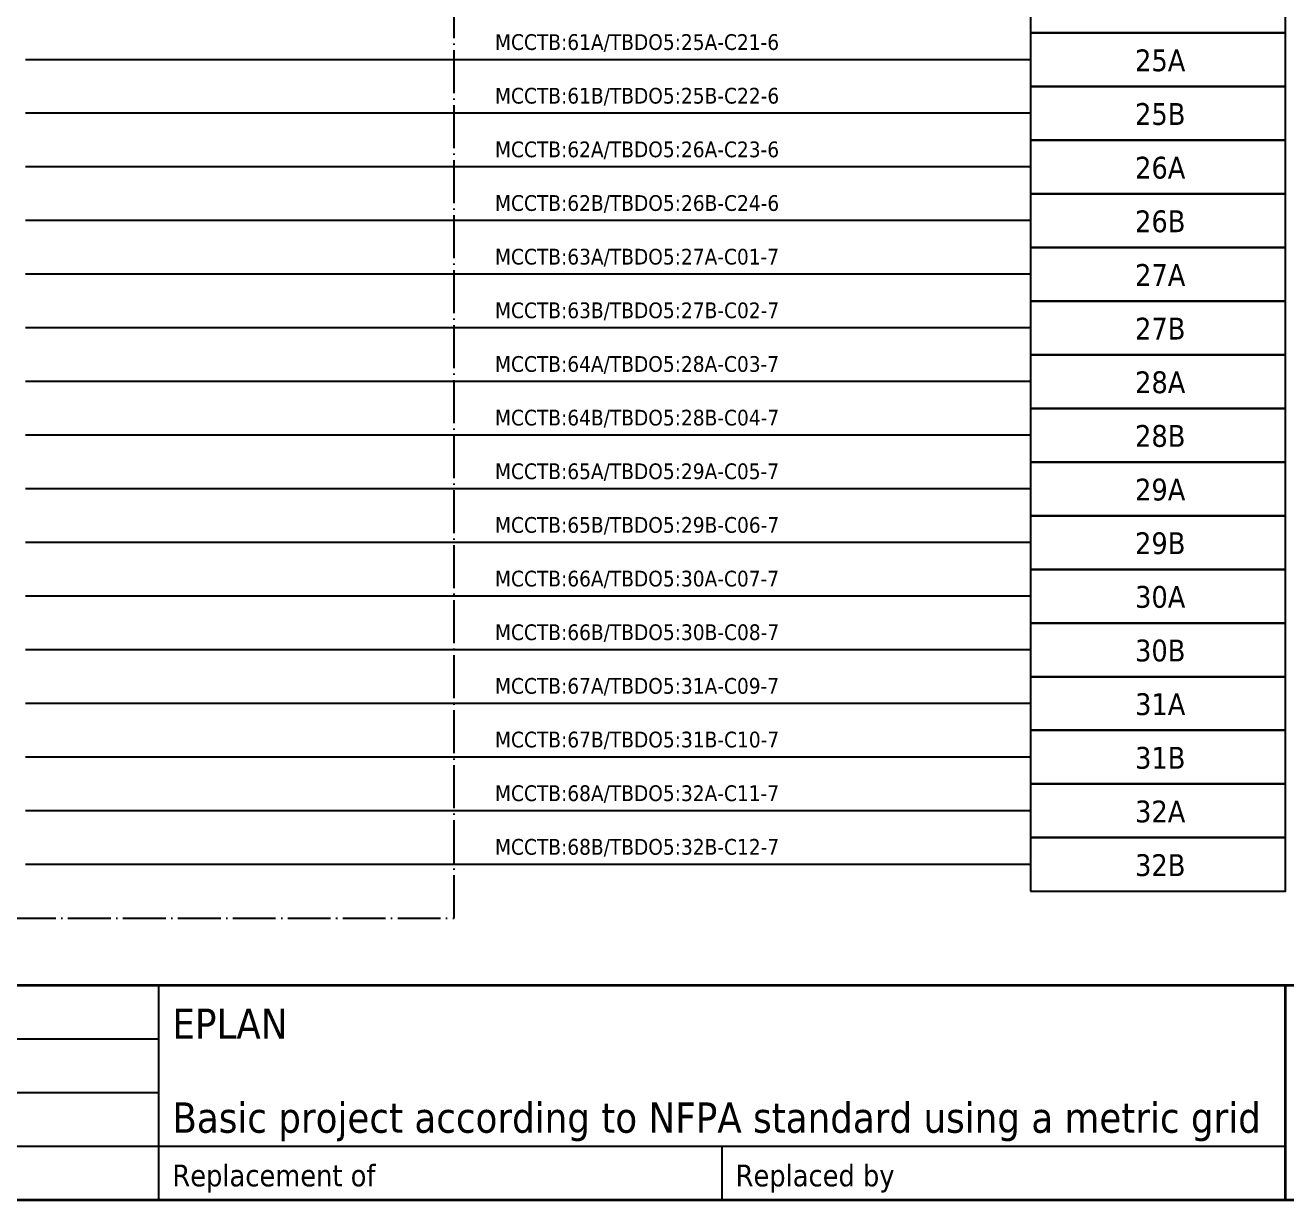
# Model space of a CAD drawing. Header units: millimetres. Extents: x 0 to 1792788, y -13 to 262234.
# Drawn here: x 90 to 184, y 0 to 87.6 of the extents above; entities that cross this region are included whole.
import ezdxf
from ezdxf.enums import TextEntityAlignment as Align

# ---------------------------------------------------------------- set-up
doc = ezdxf.new("R2010")
doc.units = ezdxf.units.MM
doc.linetypes.add('EPL_DASHDOT', pattern=[1, 0.8, -0.1, 0, -0.1])
for name, color, linetype, lineweight in [('EPLAN201', 7, 'Continuous', 35), ('EPLAN300', 5, 'Continuous', 25), ('EPLAN307', 134, 'EPL_DASHDOT', 25), ('EPLAN311', 7, 'Continuous', 25), ('EPLAN400', 5, 'Continuous', 35), ('EPLAN405', 7, 'Continuous', 25), ('EPLAN421', 5, 'Continuous', 35), ('EPLAN433', 251, 'Continuous', 35), ('EPLAN451', 7, 'Continuous', 35), ('EPLAN452', 7, 'Continuous', 35), ('EPLAN453', 7, 'Continuous', 35), ('EPLAN500', 7, 'Continuous', 35), ('EPLAN501', 7, 'Continuous', 35), ('EPLAN502', 7, 'Continuous', 35), ('EPLAN503', 7, 'Continuous', 35), ('EPLAN504', 7, 'Continuous', 35)]:
    doc.layers.add(name, color=color, linetype=linetype, lineweight=lineweight)
doc.styles.add('Tahoma', font='')
doc.styles.get('Tahoma').set_extended_font_data('Tahoma')

# ---------------------------------------------------------------- blocks, each defined once
blk = doc.blocks.new('EPLFRAME')
at = {"layer": 'EPLAN201', "linetype": 'Continuous', "lineweight": 35, "ltscale": 4}
for p, q in [((0, 16), (420, 16)), ((184, 0), (184, 16))]:
    blk.add_line(p, q, dxfattribs=at)
at = {"layer": 'EPLAN201', "linetype": 'Continuous', "lineweight": 25, "ltscale": 4}
for p, q in [((100, 0), (100, 16)), ((0, 12), (100, 12)), ((0, 8), (100, 8)), ((0, 4), (184, 4)), ((142, 0), (142, 4))]:
    blk.add_line(p, q, dxfattribs=at)
at = {"layer": 'EPLAN201', "linetype": 'Continuous', "lineweight": 35, "ltscale": 4}
blk.add_lwpolyline([(0, 0), (420, 0), (420, 297), (0, 297)], close=True, dxfattribs=at)
at = {"layer": 'EPLAN201', "color": 7, "style": 'Tahoma'}
for s, p in [('Replacement of', (101, 1)), ('Replaced by', (143, 1))]:
    blk.add_text(s, height=1.6254, dxfattribs=at).set_placement(p)
at = {"layer": 'EPLAN451', "color": 7, "style": 'Tahoma'}
for tag, p, height in [('14_10014', (101, 12), 2.257), ('14_10015', (185, 12), 2.257), ('14_10011', (101, 5), 2.257), ('14_10013', (332, 5), 1.625), ('14_10151', (73, 1), 1.625), ('14_10300', (415, 1), 1.625)]:
    blk.add_attdef(tag, p, '', height=height, dxfattribs=at)
blk.add_attdef('4_25020', text='', height=1.625, dxfattribs=at).set_placement((413, 1), align=Align.RIGHT)
at = {"layer": 'EPLAN452', "color": 7, "style": 'Tahoma'}
for tag, p, height in [('4_11041', (1, 17), 2.257), ('4_11071[1]', (1, 13), 1.625), ('4_11074[1]', (21, 13), 1.625), ('4_11070[1]', (41, 13), 1.625), ('4_11024', (73, 13), 1.625), ('4_11011', (231, 12), 2.257), ('4_11030', (301, 12), 2.257), ('4_20132_1001', (374, 13), 1.625), ('4_11071[2]', (1, 9), 1.625), ('4_11074[2]', (21, 9), 1.625), ('4_11070[2]', (41, 9), 1.625), ('4_11022', (73, 9), 1.625), ('4_20134_1001', (374, 9), 1.625), ('4_11071[3]', (1, 5), 1.625), ('4_11074[3]', (21, 5), 1.625), ('4_11070[3]', (41, 5), 1.625), ('4_11080', (73, 5), 1.625), ('4_11059', (301, 5), 1.625)]:
    blk.add_attdef(tag, p, '', height=height, dxfattribs=at)
for tag, height, p in [('4_11040', 2.257, (419, 17)), ('4_11000', 1.625, (419, 5)), ('4_11085', 1.625, (141, 1)), ('4_11086', 1.625, (183, 1))]:
    blk.add_attdef(tag, text='', height=height, dxfattribs=at).set_placement(p, align=Align.RIGHT)
at = {"layer": 'EPLAN453', "color": 7, "style": 'Tahoma'}
for tag, p in [('53_19005_1', (21, 293)), ('53_19005', (63, 293)), ('53_19005_8', (105, 293)), ('53_19005_6', (147, 293)), ('53_19005_7', (189, 293)), ('53_19005_9', (231, 293)), ('53_19005_3', (273, 293)), ('53_19005_2', (315, 293)), ('53_19005_4', (357, 293)), ('53_19005_5', (399, 293))]:
    blk.add_attdef(tag, text='', height=1.355, dxfattribs=at).set_placement(p, align=Align.BOTTOM_CENTER)
blk = doc.blocks.new('EPLSYM_LibrarySPECIAL_en_US_Symbol427_Variant5_Placement1_48')
at = {"layer": 'EPLAN421', "color": 5, "style": 'Tahoma'}
for tag, p in [('17_20029[1]', (-0.9525, 3.335)), ('17_20029[2]', (20.0025, 3.335))]:
    blk.add_attdef(tag, text='', height=1.1739, dxfattribs=at).set_placement(p, align=Align.BOTTOM_RIGHT)
at = {"layer": 'EPLAN433', "color": 251, "style": 'Tahoma'}
blk.add_attdef('17_20406_1', text='', height=1.6254, dxfattribs=at).set_placement((0.9525, 1.5875), align=Align.BOTTOM_RIGHT)
blk.add_attdef('17_20406', text='', height=1.6254, dxfattribs=at).set_placement((0.9525, 1.5875), align=Align.BOTTOM_LEFT)
blk = doc.blocks.new('EPLSYM_LibrarySPECIAL_en_US_Symbol427_Variant5_Placement1_49')
at = {"layer": 'EPLAN421', "color": 5, "style": 'Tahoma'}
for tag, p in [('17_20029[1]', (-0.9525, 3.335)), ('17_20029[2]', (20.0025, 3.335))]:
    blk.add_attdef(tag, text='', height=1.1739, dxfattribs=at).set_placement(p, align=Align.BOTTOM_RIGHT)
at = {"layer": 'EPLAN433', "color": 251, "style": 'Tahoma'}
blk.add_attdef('17_20406_1', text='', height=1.6254, dxfattribs=at).set_placement((0.9525, 1.5875), align=Align.BOTTOM_RIGHT)
blk.add_attdef('17_20406', text='', height=1.6254, dxfattribs=at).set_placement((0.9525, 1.5875), align=Align.BOTTOM_LEFT)
blk = doc.blocks.new('EPLSYM_LibrarySPECIAL_en_US_Symbol427_Variant5_Placement1_50')
at = {"layer": 'EPLAN421', "color": 5, "style": 'Tahoma'}
for tag, p in [('17_20029[1]', (-0.9525, 3.335)), ('17_20029[2]', (20.0025, 3.335))]:
    blk.add_attdef(tag, text='', height=1.1739, dxfattribs=at).set_placement(p, align=Align.BOTTOM_RIGHT)
at = {"layer": 'EPLAN433', "color": 251, "style": 'Tahoma'}
blk.add_attdef('17_20406_1', text='', height=1.6254, dxfattribs=at).set_placement((0.9525, 1.5875), align=Align.BOTTOM_RIGHT)
blk.add_attdef('17_20406', text='', height=1.6254, dxfattribs=at).set_placement((0.9525, 1.5875), align=Align.BOTTOM_LEFT)
blk = doc.blocks.new('EPLSYM_LibrarySPECIAL_en_US_Symbol427_Variant5_Placement1_51')
at = {"layer": 'EPLAN421', "color": 5, "style": 'Tahoma'}
for tag, p in [('17_20029[1]', (-0.9525, 3.335)), ('17_20029[2]', (20.0025, 3.335))]:
    blk.add_attdef(tag, text='', height=1.1739, dxfattribs=at).set_placement(p, align=Align.BOTTOM_RIGHT)
at = {"layer": 'EPLAN433', "color": 251, "style": 'Tahoma'}
blk.add_attdef('17_20406_1', text='', height=1.6254, dxfattribs=at).set_placement((0.9525, 1.5875), align=Align.BOTTOM_RIGHT)
blk.add_attdef('17_20406', text='', height=1.6254, dxfattribs=at).set_placement((0.9525, 1.5875), align=Align.BOTTOM_LEFT)
blk = doc.blocks.new('EPLSYM_LibrarySPECIAL_en_US_Symbol427_Variant5_Placement1_52')
at = {"layer": 'EPLAN421', "color": 5, "style": 'Tahoma'}
for tag, p in [('17_20029[1]', (-0.9525, 3.335)), ('17_20029[2]', (20.0025, 3.335))]:
    blk.add_attdef(tag, text='', height=1.1739, dxfattribs=at).set_placement(p, align=Align.BOTTOM_RIGHT)
at = {"layer": 'EPLAN433', "color": 251, "style": 'Tahoma'}
blk.add_attdef('17_20406_1', text='', height=1.6254, dxfattribs=at).set_placement((0.9525, 1.5875), align=Align.BOTTOM_RIGHT)
blk.add_attdef('17_20406', text='', height=1.6254, dxfattribs=at).set_placement((0.9525, 1.5875), align=Align.BOTTOM_LEFT)
blk = doc.blocks.new('EPLSYM_LibrarySPECIAL_en_US_Symbol427_Variant5_Placement1_53')
at = {"layer": 'EPLAN421', "color": 5, "style": 'Tahoma'}
for tag, p in [('17_20029[1]', (-0.9525, 3.335)), ('17_20029[2]', (20.0025, 3.335))]:
    blk.add_attdef(tag, text='', height=1.1739, dxfattribs=at).set_placement(p, align=Align.BOTTOM_RIGHT)
at = {"layer": 'EPLAN433', "color": 251, "style": 'Tahoma'}
blk.add_attdef('17_20406_1', text='', height=1.6254, dxfattribs=at).set_placement((0.9525, 1.5875), align=Align.BOTTOM_RIGHT)
blk.add_attdef('17_20406', text='', height=1.6254, dxfattribs=at).set_placement((0.9525, 1.5875), align=Align.BOTTOM_LEFT)
blk = doc.blocks.new('EPLSYM_LibrarySPECIAL_en_US_Symbol427_Variant5_Placement1_54')
at = {"layer": 'EPLAN421', "color": 5, "style": 'Tahoma'}
for tag, p in [('17_20029[1]', (-0.9525, 3.335)), ('17_20029[2]', (20.0025, 3.335))]:
    blk.add_attdef(tag, text='', height=1.1739, dxfattribs=at).set_placement(p, align=Align.BOTTOM_RIGHT)
at = {"layer": 'EPLAN433', "color": 251, "style": 'Tahoma'}
blk.add_attdef('17_20406_1', text='', height=1.6254, dxfattribs=at).set_placement((0.9525, 1.5875), align=Align.BOTTOM_RIGHT)
blk.add_attdef('17_20406', text='', height=1.6254, dxfattribs=at).set_placement((0.9525, 1.5875), align=Align.BOTTOM_LEFT)
blk = doc.blocks.new('EPLSYM_LibrarySPECIAL_en_US_Symbol427_Variant5_Placement1_55')
at = {"layer": 'EPLAN421', "color": 5, "style": 'Tahoma'}
for tag, p in [('17_20029[1]', (-0.9525, 3.335)), ('17_20029[2]', (20.0025, 3.335))]:
    blk.add_attdef(tag, text='', height=1.1739, dxfattribs=at).set_placement(p, align=Align.BOTTOM_RIGHT)
at = {"layer": 'EPLAN433', "color": 251, "style": 'Tahoma'}
blk.add_attdef('17_20406_1', text='', height=1.6254, dxfattribs=at).set_placement((0.9525, 1.5875), align=Align.BOTTOM_RIGHT)
blk.add_attdef('17_20406', text='', height=1.6254, dxfattribs=at).set_placement((0.9525, 1.5875), align=Align.BOTTOM_LEFT)
blk = doc.blocks.new('EPLSYM_LibrarySPECIAL_en_US_Symbol427_Variant5_Placement1_56')
at = {"layer": 'EPLAN421', "color": 5, "style": 'Tahoma'}
for tag, p in [('17_20029[1]', (-0.9525, 3.335)), ('17_20029[2]', (20.0025, 3.335))]:
    blk.add_attdef(tag, text='', height=1.1739, dxfattribs=at).set_placement(p, align=Align.BOTTOM_RIGHT)
at = {"layer": 'EPLAN433', "color": 251, "style": 'Tahoma'}
blk.add_attdef('17_20406_1', text='', height=1.6254, dxfattribs=at).set_placement((0.9525, 1.5875), align=Align.BOTTOM_RIGHT)
blk.add_attdef('17_20406', text='', height=1.6254, dxfattribs=at).set_placement((0.9525, 1.5875), align=Align.BOTTOM_LEFT)
blk = doc.blocks.new('EPLSYM_LibrarySPECIAL_en_US_Symbol427_Variant5_Placement1_57')
at = {"layer": 'EPLAN421', "color": 5, "style": 'Tahoma'}
for tag, p in [('17_20029[1]', (-0.9525, 3.335)), ('17_20029[2]', (20.0025, 3.335))]:
    blk.add_attdef(tag, text='', height=1.1739, dxfattribs=at).set_placement(p, align=Align.BOTTOM_RIGHT)
at = {"layer": 'EPLAN433', "color": 251, "style": 'Tahoma'}
blk.add_attdef('17_20406_1', text='', height=1.6254, dxfattribs=at).set_placement((0.9525, 1.5875), align=Align.BOTTOM_RIGHT)
blk.add_attdef('17_20406', text='', height=1.6254, dxfattribs=at).set_placement((0.9525, 1.5875), align=Align.BOTTOM_LEFT)
blk = doc.blocks.new('EPLSYM_LibrarySPECIAL_en_US_Symbol427_Variant5_Placement1_58')
at = {"layer": 'EPLAN421', "color": 5, "style": 'Tahoma'}
for tag, p in [('17_20029[1]', (-0.9525, 3.335)), ('17_20029[2]', (20.0025, 3.335))]:
    blk.add_attdef(tag, text='', height=1.1739, dxfattribs=at).set_placement(p, align=Align.BOTTOM_RIGHT)
at = {"layer": 'EPLAN433', "color": 251, "style": 'Tahoma'}
blk.add_attdef('17_20406_1', text='', height=1.6254, dxfattribs=at).set_placement((0.9525, 1.5875), align=Align.BOTTOM_RIGHT)
blk.add_attdef('17_20406', text='', height=1.6254, dxfattribs=at).set_placement((0.9525, 1.5875), align=Align.BOTTOM_LEFT)
blk = doc.blocks.new('EPLSYM_LibrarySPECIAL_en_US_Symbol427_Variant5_Placement1_59')
at = {"layer": 'EPLAN421', "color": 5, "style": 'Tahoma'}
for tag, p in [('17_20029[1]', (-0.9525, 3.335)), ('17_20029[2]', (20.0025, 3.335))]:
    blk.add_attdef(tag, text='', height=1.1739, dxfattribs=at).set_placement(p, align=Align.BOTTOM_RIGHT)
at = {"layer": 'EPLAN433', "color": 251, "style": 'Tahoma'}
blk.add_attdef('17_20406_1', text='', height=1.6254, dxfattribs=at).set_placement((0.9525, 1.5875), align=Align.BOTTOM_RIGHT)
blk.add_attdef('17_20406', text='', height=1.6254, dxfattribs=at).set_placement((0.9525, 1.5875), align=Align.BOTTOM_LEFT)
blk = doc.blocks.new('EPLSYM_LibrarySPECIAL_en_US_Symbol427_Variant5_Placement1_60')
at = {"layer": 'EPLAN421', "color": 5, "style": 'Tahoma'}
for tag, p in [('17_20029[1]', (-0.9525, 3.335)), ('17_20029[2]', (20.0025, 3.335))]:
    blk.add_attdef(tag, text='', height=1.1739, dxfattribs=at).set_placement(p, align=Align.BOTTOM_RIGHT)
at = {"layer": 'EPLAN433', "color": 251, "style": 'Tahoma'}
blk.add_attdef('17_20406_1', text='', height=1.6254, dxfattribs=at).set_placement((0.9525, 1.5875), align=Align.BOTTOM_RIGHT)
blk.add_attdef('17_20406', text='', height=1.6254, dxfattribs=at).set_placement((0.9525, 1.5875), align=Align.BOTTOM_LEFT)
blk = doc.blocks.new('EPLSYM_LibrarySPECIAL_en_US_Symbol427_Variant5_Placement1_61')
at = {"layer": 'EPLAN421', "color": 5, "style": 'Tahoma'}
for tag, p in [('17_20029[1]', (-0.9525, 3.335)), ('17_20029[2]', (20.0025, 3.335))]:
    blk.add_attdef(tag, text='', height=1.1739, dxfattribs=at).set_placement(p, align=Align.BOTTOM_RIGHT)
at = {"layer": 'EPLAN433', "color": 251, "style": 'Tahoma'}
blk.add_attdef('17_20406_1', text='', height=1.6254, dxfattribs=at).set_placement((0.9525, 1.5875), align=Align.BOTTOM_RIGHT)
blk.add_attdef('17_20406', text='', height=1.6254, dxfattribs=at).set_placement((0.9525, 1.5875), align=Align.BOTTOM_LEFT)
blk = doc.blocks.new('EPLSYM_LibrarySPECIAL_en_US_Symbol427_Variant5_Placement1_62')
at = {"layer": 'EPLAN421', "color": 5, "style": 'Tahoma'}
for tag, p in [('17_20029[1]', (-0.9525, 3.335)), ('17_20029[2]', (20.0025, 3.335))]:
    blk.add_attdef(tag, text='', height=1.1739, dxfattribs=at).set_placement(p, align=Align.BOTTOM_RIGHT)
at = {"layer": 'EPLAN433', "color": 251, "style": 'Tahoma'}
blk.add_attdef('17_20406_1', text='', height=1.6254, dxfattribs=at).set_placement((0.9525, 1.5875), align=Align.BOTTOM_RIGHT)
blk.add_attdef('17_20406', text='', height=1.6254, dxfattribs=at).set_placement((0.9525, 1.5875), align=Align.BOTTOM_LEFT)
blk = doc.blocks.new('EPLSYM_LibrarySPECIAL_en_US_Symbol427_Variant5_Placement1_63')
at = {"layer": 'EPLAN421', "color": 5, "style": 'Tahoma'}
for tag, p in [('17_20029[1]', (-0.9525, 3.335)), ('17_20029[2]', (20.0025, 3.335))]:
    blk.add_attdef(tag, text='', height=1.1739, dxfattribs=at).set_placement(p, align=Align.BOTTOM_RIGHT)
at = {"layer": 'EPLAN433', "color": 251, "style": 'Tahoma'}
blk.add_attdef('17_20406_1', text='', height=1.6254, dxfattribs=at).set_placement((0.9525, 1.5875), align=Align.BOTTOM_RIGHT)
blk.add_attdef('17_20406', text='', height=1.6254, dxfattribs=at).set_placement((0.9525, 1.5875), align=Align.BOTTOM_LEFT)
blk = doc.blocks.new('EPLSYM_LibrarySPECIAL_Symbol308_Variant0_Placement0')
at = {"layer": 'EPLAN405', "color": 7, "style": 'Tahoma'}
for tag, p in [('17_31011', (1.5, 6.35)), ('17_31002', (1.5, 0.5))]:
    blk.add_attdef(tag, text='', height=1.174, dxfattribs=at).set_placement(p, align=Align.BOTTOM_LEFT)
for tag, p in [('17_31004', (1.5, 4.4)), ('17_31003', (1.5, 2.45))]:
    blk.add_attdef(tag, p, '', height=1.174, dxfattribs=at)
blk = doc.blocks.new('EPLSYM_LibrarySPECIAL_Symbol2_Variant0_Placement1_60')
at = {"layer": 'EPLAN307', "lineweight": 25, "ltscale": 4}
blk.add_lwpolyline([(0, -151), (119, -151), (119, 0), (0, 0)], close=True, dxfattribs=at)
at = {"layer": 'EPLAN400', "color": 5, "style": 'Tahoma'}
blk.add_attdef('88_20010', text='', height=2.2575, dxfattribs=at).set_placement((-1.5, -0.9515), align=Align.TOP_RIGHT)
at = {"layer": 'EPLAN500', "color": 7, "style": 'Tahoma'}
blk.add_attdef('88_20027', text='', height=1.6254, dxfattribs=at).set_placement((-1.5, -4.57508), align=Align.TOP_RIGHT)
at = {"layer": 'EPLAN501', "color": 7, "style": 'Tahoma'}
blk.add_attdef('88_20011', text='', height=1.6254, dxfattribs=at).set_placement((-1.5, -9.97508), align=Align.TOP_RIGHT)
at = {"layer": 'EPLAN502', "color": 7, "style": 'Tahoma'}
blk.add_attdef('88_20025', text='', height=1.6254, dxfattribs=at).set_placement((-1.5, -12.67508), align=Align.TOP_RIGHT)
at = {"layer": 'EPLAN503', "color": 7, "style": 'Tahoma'}
blk.add_attdef('88_20024', text='', height=1.6254, dxfattribs=at).set_placement((-1.5, -15.37508), align=Align.TOP_RIGHT)
at = {"layer": 'EPLAN504', "color": 7, "style": 'Tahoma'}
blk.add_attdef('88_20901[1]', text='', height=1.6254, dxfattribs=at).set_placement((-1.5, -7.27508), align=Align.TOP_RIGHT)

msp = doc.modelspace()

# ---------------------------------------------------------------- linework, layer by layer
at = {"layer": 'EPLAN300', "lineweight": 25, "ltscale": 4}
for points in [[(165, 87), (184, 87), (184, 91), (165, 91)], [(165, 83), (184, 83), (184, 87), (165, 87)], [(165, 79), (184, 79), (184, 83), (165, 83)], [(165, 75), (184, 75), (184, 79), (165, 79)], [(165, 71), (184, 71), (184, 75), (165, 75)], [(165, 67), (184, 67), (184, 71), (165, 71)], [(165, 63), (184, 63), (184, 67), (165, 67)], [(165, 59), (184, 59), (184, 63), (165, 63)], [(165, 55), (184, 55), (184, 59), (165, 59)], [(165, 51), (184, 51), (184, 55), (165, 55)], [(165, 47), (184, 47), (184, 51), (165, 51)], [(165, 43), (184, 43), (184, 47), (165, 47)], [(165, 39), (184, 39), (184, 43), (165, 43)], [(165, 35), (184, 35), (184, 39), (165, 39)], [(165, 31), (184, 31), (184, 35), (165, 35)], [(165, 27), (184, 27), (184, 31), (165, 31)], [(165, 23), (184, 23), (184, 27), (165, 27)]]:
    msp.add_lwpolyline(points, close=True, dxfattribs=at)
at = {"layer": 'EPLAN311', "color": 7, "ltscale": 4}
for p, q in [((165, 85), (90.05, 85)), ((165, 81), (90.05, 81)), ((165, 77), (90.05, 77)), ((165, 73), (90.05, 73)), ((165, 69), (90.05, 69)), ((165, 65), (90.05, 65)), ((165, 61), (90.05, 61)), ((165, 57), (90.05, 57)), ((165, 53), (90.05, 53)), ((165, 49), (90.05, 49)), ((165, 45), (90.05, 45)), ((165, 41), (90.05, 41)), ((165, 37), (90.05, 37)), ((165, 33), (90.05, 33)), ((165, 29), (90.05, 29)), ((165, 25), (90.05, 25))]:
    msp.add_line(p, q, dxfattribs=at)

# ---------------------------------------------------------------- block references
ref = msp.add_blockref('EPLFRAME', (0, 0))
ref.add_attrib('14_10011', 'Basic project according to NFPA standard using a metric grid', (101, 5), dxfattribs={"layer": 'EPLAN451', "color": 7, "height": 2.2575, "style": 'Tahoma'})
ref.add_attrib('14_10014', 'EPLAN', (101, 12), dxfattribs={"layer": 'EPLAN451', "color": 7, "height": 2.2575, "style": 'Tahoma'})
msp.add_blockref('EPLSYM_LibrarySPECIAL_Symbol2_Variant0_Placement1_60', (3, 172))
ref = msp.add_blockref('EPLSYM_LibrarySPECIAL_Symbol308_Variant0_Placement0', (125, 85))
ref.add_attrib('17_31011', 'MCCTB:61A/TBDO5:25A-C21-6', dxfattribs={"layer": 'EPLAN405', "color": 7, "height": 1.1739, "style": 'Tahoma'}).set_placement((125.055, 85.374), align=Align.BOTTOM_LEFT)
ref = msp.add_blockref('EPLSYM_LibrarySPECIAL_en_US_Symbol427_Variant5_Placement1_48', (165, 85))
ref.add_attrib('17_20011', '25A', dxfattribs={"layer": 'EPLAN501', "color": 7, "height": 1.6254, "style": 'Tahoma'}).set_placement((174.661, 83.65), align=Align.BOTTOM_CENTER)
ref = msp.add_blockref('EPLSYM_LibrarySPECIAL_Symbol308_Variant0_Placement0', (125, 81))
ref.add_attrib('17_31011', 'MCCTB:61B/TBDO5:25B-C22-6', dxfattribs={"layer": 'EPLAN405', "color": 7, "height": 1.1739, "style": 'Tahoma'}).set_placement((125.055, 81.374), align=Align.BOTTOM_LEFT)
ref = msp.add_blockref('EPLSYM_LibrarySPECIAL_en_US_Symbol427_Variant5_Placement1_49', (165, 81))
ref.add_attrib('17_20011', '25B', dxfattribs={"layer": 'EPLAN501', "color": 7, "height": 1.6254, "style": 'Tahoma'}).set_placement((174.661, 79.65), align=Align.BOTTOM_CENTER)
ref = msp.add_blockref('EPLSYM_LibrarySPECIAL_Symbol308_Variant0_Placement0', (125, 77))
ref.add_attrib('17_31011', 'MCCTB:62A/TBDO5:26A-C23-6', dxfattribs={"layer": 'EPLAN405', "color": 7, "height": 1.1739, "style": 'Tahoma'}).set_placement((125.055, 77.374), align=Align.BOTTOM_LEFT)
ref = msp.add_blockref('EPLSYM_LibrarySPECIAL_en_US_Symbol427_Variant5_Placement1_50', (165, 77))
ref.add_attrib('17_20011', '26A', dxfattribs={"layer": 'EPLAN501', "color": 7, "height": 1.6254, "style": 'Tahoma'}).set_placement((174.661, 75.65), align=Align.BOTTOM_CENTER)
ref = msp.add_blockref('EPLSYM_LibrarySPECIAL_Symbol308_Variant0_Placement0', (125, 73))
ref.add_attrib('17_31011', 'MCCTB:62B/TBDO5:26B-C24-6', dxfattribs={"layer": 'EPLAN405', "color": 7, "height": 1.1739, "style": 'Tahoma'}).set_placement((125.055, 73.374), align=Align.BOTTOM_LEFT)
ref = msp.add_blockref('EPLSYM_LibrarySPECIAL_en_US_Symbol427_Variant5_Placement1_51', (165, 73))
ref.add_attrib('17_20011', '26B', dxfattribs={"layer": 'EPLAN501', "color": 7, "height": 1.6254, "style": 'Tahoma'}).set_placement((174.661, 71.65), align=Align.BOTTOM_CENTER)
ref = msp.add_blockref('EPLSYM_LibrarySPECIAL_Symbol308_Variant0_Placement0', (125, 69))
ref.add_attrib('17_31011', 'MCCTB:63A/TBDO5:27A-C01-7', dxfattribs={"layer": 'EPLAN405', "color": 7, "height": 1.1739, "style": 'Tahoma'}).set_placement((125.055, 69.374), align=Align.BOTTOM_LEFT)
ref = msp.add_blockref('EPLSYM_LibrarySPECIAL_en_US_Symbol427_Variant5_Placement1_52', (165, 69))
ref.add_attrib('17_20011', '27A', dxfattribs={"layer": 'EPLAN501', "color": 7, "height": 1.6254, "style": 'Tahoma'}).set_placement((174.661, 67.65), align=Align.BOTTOM_CENTER)
ref = msp.add_blockref('EPLSYM_LibrarySPECIAL_Symbol308_Variant0_Placement0', (125, 65))
ref.add_attrib('17_31011', 'MCCTB:63B/TBDO5:27B-C02-7', dxfattribs={"layer": 'EPLAN405', "color": 7, "height": 1.1739, "style": 'Tahoma'}).set_placement((125.055, 65.374), align=Align.BOTTOM_LEFT)
ref = msp.add_blockref('EPLSYM_LibrarySPECIAL_en_US_Symbol427_Variant5_Placement1_53', (165, 65))
ref.add_attrib('17_20011', '27B', dxfattribs={"layer": 'EPLAN501', "color": 7, "height": 1.6254, "style": 'Tahoma'}).set_placement((174.661, 63.65), align=Align.BOTTOM_CENTER)
ref = msp.add_blockref('EPLSYM_LibrarySPECIAL_Symbol308_Variant0_Placement0', (125, 61))
ref.add_attrib('17_31011', 'MCCTB:64A/TBDO5:28A-C03-7', dxfattribs={"layer": 'EPLAN405', "color": 7, "height": 1.1739, "style": 'Tahoma'}).set_placement((125.055, 61.374), align=Align.BOTTOM_LEFT)
ref = msp.add_blockref('EPLSYM_LibrarySPECIAL_en_US_Symbol427_Variant5_Placement1_54', (165, 61))
ref.add_attrib('17_20011', '28A', dxfattribs={"layer": 'EPLAN501', "color": 7, "height": 1.6254, "style": 'Tahoma'}).set_placement((174.661, 59.65), align=Align.BOTTOM_CENTER)
ref = msp.add_blockref('EPLSYM_LibrarySPECIAL_Symbol308_Variant0_Placement0', (125, 57))
ref.add_attrib('17_31011', 'MCCTB:64B/TBDO5:28B-C04-7', dxfattribs={"layer": 'EPLAN405', "color": 7, "height": 1.1739, "style": 'Tahoma'}).set_placement((125.055, 57.374), align=Align.BOTTOM_LEFT)
ref = msp.add_blockref('EPLSYM_LibrarySPECIAL_en_US_Symbol427_Variant5_Placement1_55', (165, 57))
ref.add_attrib('17_20011', '28B', dxfattribs={"layer": 'EPLAN501', "color": 7, "height": 1.6254, "style": 'Tahoma'}).set_placement((174.661, 55.65), align=Align.BOTTOM_CENTER)
ref = msp.add_blockref('EPLSYM_LibrarySPECIAL_Symbol308_Variant0_Placement0', (125, 53))
ref.add_attrib('17_31011', 'MCCTB:65A/TBDO5:29A-C05-7', dxfattribs={"layer": 'EPLAN405', "color": 7, "height": 1.1739, "style": 'Tahoma'}).set_placement((125.055, 53.374), align=Align.BOTTOM_LEFT)
ref = msp.add_blockref('EPLSYM_LibrarySPECIAL_en_US_Symbol427_Variant5_Placement1_56', (165, 53))
ref.add_attrib('17_20011', '29A', dxfattribs={"layer": 'EPLAN501', "color": 7, "height": 1.6254, "style": 'Tahoma'}).set_placement((174.661, 51.65), align=Align.BOTTOM_CENTER)
ref = msp.add_blockref('EPLSYM_LibrarySPECIAL_Symbol308_Variant0_Placement0', (125, 49))
ref.add_attrib('17_31011', 'MCCTB:65B/TBDO5:29B-C06-7', dxfattribs={"layer": 'EPLAN405', "color": 7, "height": 1.1739, "style": 'Tahoma'}).set_placement((125.055, 49.374), align=Align.BOTTOM_LEFT)
ref = msp.add_blockref('EPLSYM_LibrarySPECIAL_en_US_Symbol427_Variant5_Placement1_57', (165, 49))
ref.add_attrib('17_20011', '29B', dxfattribs={"layer": 'EPLAN501', "color": 7, "height": 1.6254, "style": 'Tahoma'}).set_placement((174.661, 47.65), align=Align.BOTTOM_CENTER)
ref = msp.add_blockref('EPLSYM_LibrarySPECIAL_Symbol308_Variant0_Placement0', (125, 45))
ref.add_attrib('17_31011', 'MCCTB:66A/TBDO5:30A-C07-7', dxfattribs={"layer": 'EPLAN405', "color": 7, "height": 1.1739, "style": 'Tahoma'}).set_placement((125.055, 45.374), align=Align.BOTTOM_LEFT)
ref = msp.add_blockref('EPLSYM_LibrarySPECIAL_en_US_Symbol427_Variant5_Placement1_58', (165, 45))
ref.add_attrib('17_20011', '30A', dxfattribs={"layer": 'EPLAN501', "color": 7, "height": 1.6254, "style": 'Tahoma'}).set_placement((174.661, 43.65), align=Align.BOTTOM_CENTER)
ref = msp.add_blockref('EPLSYM_LibrarySPECIAL_Symbol308_Variant0_Placement0', (125, 41))
ref.add_attrib('17_31011', 'MCCTB:66B/TBDO5:30B-C08-7', dxfattribs={"layer": 'EPLAN405', "color": 7, "height": 1.1739, "style": 'Tahoma'}).set_placement((125.055, 41.374), align=Align.BOTTOM_LEFT)
ref = msp.add_blockref('EPLSYM_LibrarySPECIAL_en_US_Symbol427_Variant5_Placement1_59', (165, 41))
ref.add_attrib('17_20011', '30B', dxfattribs={"layer": 'EPLAN501', "color": 7, "height": 1.6254, "style": 'Tahoma'}).set_placement((174.661, 39.65), align=Align.BOTTOM_CENTER)
ref = msp.add_blockref('EPLSYM_LibrarySPECIAL_Symbol308_Variant0_Placement0', (125, 37))
ref.add_attrib('17_31011', 'MCCTB:67A/TBDO5:31A-C09-7', dxfattribs={"layer": 'EPLAN405', "color": 7, "height": 1.1739, "style": 'Tahoma'}).set_placement((125.055, 37.374), align=Align.BOTTOM_LEFT)
ref = msp.add_blockref('EPLSYM_LibrarySPECIAL_en_US_Symbol427_Variant5_Placement1_60', (165, 37))
ref.add_attrib('17_20011', '31A', dxfattribs={"layer": 'EPLAN501', "color": 7, "height": 1.6254, "style": 'Tahoma'}).set_placement((174.661, 35.65), align=Align.BOTTOM_CENTER)
ref = msp.add_blockref('EPLSYM_LibrarySPECIAL_Symbol308_Variant0_Placement0', (125, 33))
ref.add_attrib('17_31011', 'MCCTB:67B/TBDO5:31B-C10-7', dxfattribs={"layer": 'EPLAN405', "color": 7, "height": 1.1739, "style": 'Tahoma'}).set_placement((125.055, 33.374), align=Align.BOTTOM_LEFT)
ref = msp.add_blockref('EPLSYM_LibrarySPECIAL_en_US_Symbol427_Variant5_Placement1_61', (165, 33))
ref.add_attrib('17_20011', '31B', dxfattribs={"layer": 'EPLAN501', "color": 7, "height": 1.6254, "style": 'Tahoma'}).set_placement((174.661, 31.65), align=Align.BOTTOM_CENTER)
ref = msp.add_blockref('EPLSYM_LibrarySPECIAL_Symbol308_Variant0_Placement0', (125, 29))
ref.add_attrib('17_31011', 'MCCTB:68A/TBDO5:32A-C11-7', dxfattribs={"layer": 'EPLAN405', "color": 7, "height": 1.1739, "style": 'Tahoma'}).set_placement((125.055, 29.374), align=Align.BOTTOM_LEFT)
ref = msp.add_blockref('EPLSYM_LibrarySPECIAL_en_US_Symbol427_Variant5_Placement1_62', (165, 29))
ref.add_attrib('17_20011', '32A', dxfattribs={"layer": 'EPLAN501', "color": 7, "height": 1.6254, "style": 'Tahoma'}).set_placement((174.661, 27.65), align=Align.BOTTOM_CENTER)
ref = msp.add_blockref('EPLSYM_LibrarySPECIAL_Symbol308_Variant0_Placement0', (125, 25))
ref.add_attrib('17_31011', 'MCCTB:68B/TBDO5:32B-C12-7', dxfattribs={"layer": 'EPLAN405', "color": 7, "height": 1.1739, "style": 'Tahoma'}).set_placement((125.055, 25.374), align=Align.BOTTOM_LEFT)
ref = msp.add_blockref('EPLSYM_LibrarySPECIAL_en_US_Symbol427_Variant5_Placement1_63', (165, 25))
ref.add_attrib('17_20011', '32B', dxfattribs={"layer": 'EPLAN501', "color": 7, "height": 1.6254, "style": 'Tahoma'}).set_placement((174.661, 23.65), align=Align.BOTTOM_CENTER)

doc.saveas('drawing.dxf')
